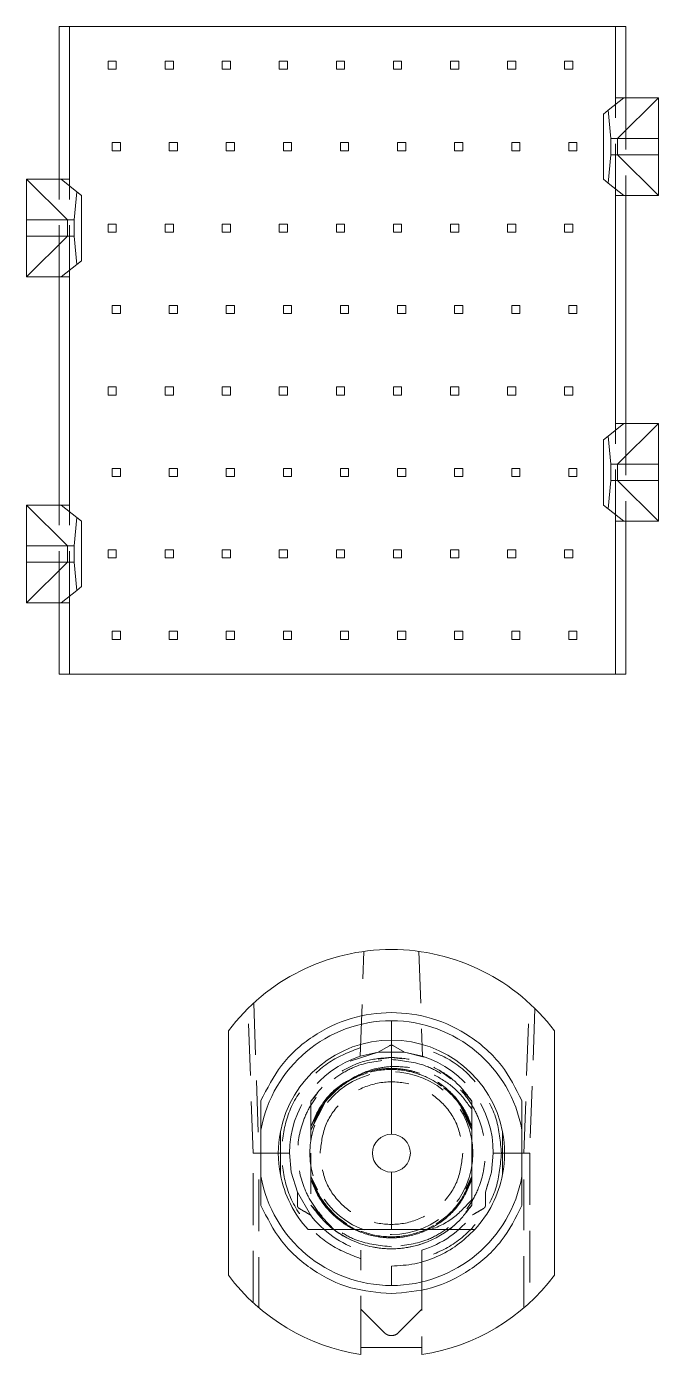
# Model space of a CAD drawing. Header units: millimetres. Extents: x 5 to 589, y 5 to 415.
# Drawn here: x 152.72 to 168.22, y 184.44 to 217.04 of the extents above; entities that cross this region are included whole.
import ezdxf

# ---------------------------------------------------------------- set-up
doc = ezdxf.new("R2010")
doc.units = ezdxf.units.MM
doc.linetypes.add('HIDDEN', pattern=[1.905, 1.27, -0.635])

msp = doc.modelspace()

# ---------------------------------------------------------------- linework, layer by layer
at = {"color": 7, "linetype": 'Continuous', "lineweight": 15}
for p, q in [((153.522, 217.044), (153.522, 213.294)), ((153.772, 217.044), (153.522, 217.044)), ((153.772, 217.044), (153.772, 213.294)), ((167.172, 217.044), (153.772, 217.044)), ((167.172, 215.294), (167.172, 217.044)), ((167.422, 217.044), (167.172, 217.044)), ((167.422, 217.044), (167.422, 215.294)), ((167.372, 215.294), (166.991, 214.989)), ((167.172, 215.294), (167.372, 215.294)), ((168.222, 215.294), (167.222, 214.294)), ((167.372, 215.294), (168.222, 215.294)), ((168.222, 215.294), (168.222, 214.294)), ((166.872, 214.894), (166.991, 214.989)), ((166.872, 213.294), (166.872, 214.894)), ((166.991, 214.989), (167.052, 214.294)), ((167.052, 214.294), (167.052, 213.894)), ((167.222, 214.294), (167.052, 214.294)), ((167.222, 213.894), (167.222, 214.294)), ((168.222, 214.294), (167.222, 214.294)), ((168.222, 214.294), (168.222, 213.894)), ((167.052, 213.894), (166.991, 213.199)), ((167.052, 213.894), (167.222, 213.894)), ((167.222, 213.894), (168.222, 212.894)), ((167.222, 213.894), (168.222, 213.894)), ((168.222, 213.894), (168.222, 212.894)), ((152.722, 213.294), (153.572, 213.294)), ((153.722, 212.294), (152.722, 213.294)), ((152.722, 212.294), (152.722, 213.294)), ((153.953, 212.989), (153.572, 213.294)), ((153.572, 213.294), (153.772, 213.294)), ((166.991, 213.199), (166.872, 213.294)), ((153.892, 212.294), (153.953, 212.989)), ((153.953, 212.989), (154.072, 212.894)), ((166.991, 213.199), (167.372, 212.894)), ((154.072, 212.894), (154.072, 211.294)), ((167.172, 207.294), (167.172, 212.894)), ((167.372, 212.894), (167.172, 212.894)), ((168.222, 212.894), (167.372, 212.894)), ((167.422, 212.894), (167.422, 207.294)), ((152.722, 211.894), (152.722, 212.294)), ((153.722, 212.294), (152.722, 212.294)), ((153.892, 212.294), (153.722, 212.294)), ((153.722, 212.294), (153.722, 211.894)), ((153.892, 211.894), (153.892, 212.294)), ((152.722, 210.894), (153.722, 211.894)), ((152.722, 211.894), (153.722, 211.894)), ((152.722, 210.894), (152.722, 211.894)), ((153.722, 211.894), (153.892, 211.894)), ((153.953, 211.199), (153.892, 211.894)), ((153.953, 211.199), (153.572, 210.894)), ((154.072, 211.294), (153.953, 211.199)), ((153.572, 210.894), (152.722, 210.894)), ((153.522, 205.294), (153.522, 210.894)), ((153.772, 210.894), (153.572, 210.894)), ((153.772, 210.894), (153.772, 205.294)), ((167.372, 207.294), (166.991, 206.989)), ((167.172, 207.294), (167.372, 207.294)), ((168.222, 207.294), (167.222, 206.294)), ((167.372, 207.294), (168.222, 207.294)), ((168.222, 207.294), (168.222, 206.294)), ((166.872, 206.894), (166.991, 206.989)), ((166.872, 205.294), (166.872, 206.894)), ((166.991, 206.989), (167.052, 206.294)), ((167.052, 206.294), (167.052, 205.894)), ((167.222, 206.294), (167.052, 206.294)), ((167.222, 205.894), (167.222, 206.294)), ((168.222, 206.294), (167.222, 206.294)), ((168.222, 206.294), (168.222, 205.894)), ((167.052, 205.894), (166.991, 205.199)), ((167.052, 205.894), (167.222, 205.894)), ((167.222, 205.894), (168.222, 205.894)), ((167.222, 205.894), (168.222, 204.894)), ((168.222, 205.894), (168.222, 204.894)), ((152.722, 205.294), (153.572, 205.294)), ((153.722, 204.294), (152.722, 205.294)), ((152.722, 204.294), (152.722, 205.294)), ((153.572, 205.294), (153.953, 204.989)), ((153.572, 205.294), (153.772, 205.294)), ((166.991, 205.199), (166.872, 205.294)), ((167.372, 204.894), (166.991, 205.199)), ((153.892, 204.294), (153.953, 204.989)), ((153.953, 204.989), (154.072, 204.894)), ((154.072, 204.894), (154.072, 203.294)), ((167.172, 201.144), (167.172, 204.894)), ((167.372, 204.894), (167.172, 204.894)), ((168.222, 204.894), (167.372, 204.894)), ((167.422, 204.894), (167.422, 201.144)), ((152.722, 203.894), (152.722, 204.294)), ((153.722, 204.294), (152.722, 204.294)), ((153.892, 204.294), (153.722, 204.294)), ((153.722, 204.294), (153.722, 203.894)), ((153.892, 203.894), (153.892, 204.294)), ((152.722, 202.894), (153.722, 203.894)), ((152.722, 203.894), (153.722, 203.894)), ((152.722, 202.894), (152.722, 203.894)), ((153.722, 203.894), (153.892, 203.894)), ((153.953, 203.199), (153.892, 203.894)), ((153.572, 202.894), (153.953, 203.199)), ((154.072, 203.294), (153.953, 203.199)), ((153.572, 202.894), (152.722, 202.894)), ((153.522, 201.144), (153.522, 202.894)), ((153.772, 202.894), (153.572, 202.894)), ((153.772, 202.894), (153.772, 201.144)), ((153.522, 201.144), (153.772, 201.144)), ((153.772, 201.144), (167.172, 201.144)), ((167.422, 201.144), (167.172, 201.144)), ((161.672, 192.154), (161.672, 192.629)), ((157.672, 192.379), (157.672, 186.379)), ((161.672, 192.154), (161.672, 189.844)), ((165.672, 186.379), (165.672, 192.379)), ((161.672, 188.914), (161.672, 187.504)), ((161.672, 186.129), (161.672, 186.604)), ((160.922, 184.604), (162.422, 184.604)), ((160.922, 184.435), (160.922, 184.604)), ((162.422, 184.435), (162.422, 184.604))]:
    msp.add_line(p, q, dxfattribs=at)
at = {"color": 7, "linetype": 'HIDDEN', "lineweight": 0}
for p, q in [((154.722, 216.194), (154.922, 216.194)), ((154.722, 216.194), (154.722, 215.994)), ((154.922, 216.194), (154.922, 215.994)), ((156.122, 216.194), (156.322, 216.194)), ((156.122, 216.194), (156.122, 215.994)), ((156.322, 216.194), (156.322, 215.994)), ((157.522, 216.194), (157.722, 216.194)), ((157.522, 216.194), (157.522, 215.994)), ((157.722, 216.194), (157.722, 215.994)), ((158.922, 216.194), (159.122, 216.194)), ((158.922, 216.194), (158.922, 215.994)), ((159.122, 216.194), (159.122, 215.994)), ((160.322, 216.194), (160.522, 216.194)), ((160.322, 216.194), (160.322, 215.994)), ((160.522, 216.194), (160.522, 215.994)), ((161.722, 216.194), (161.722, 215.994)), ((161.722, 216.194), (161.922, 216.194)), ((161.922, 216.194), (161.922, 215.994)), ((163.122, 216.194), (163.322, 216.194)), ((163.122, 216.194), (163.122, 215.994)), ((163.322, 216.194), (163.322, 215.994)), ((164.522, 216.194), (164.722, 216.194)), ((164.522, 216.194), (164.522, 215.994)), ((164.722, 216.194), (164.722, 215.994)), ((165.922, 216.194), (166.122, 216.194)), ((165.922, 216.194), (165.922, 215.994)), ((166.122, 216.194), (166.122, 215.994)), ((154.922, 215.994), (154.722, 215.994)), ((156.322, 215.994), (156.122, 215.994)), ((157.722, 215.994), (157.522, 215.994)), ((159.122, 215.994), (158.922, 215.994)), ((160.522, 215.994), (160.322, 215.994)), ((161.922, 215.994), (161.722, 215.994)), ((163.322, 215.994), (163.122, 215.994)), ((164.722, 215.994), (164.522, 215.994)), ((166.122, 215.994), (165.922, 215.994)), ((167.172, 212.894), (167.172, 215.294)), ((167.422, 215.294), (167.422, 212.894)), ((154.822, 214.194), (155.022, 214.194)), ((154.822, 213.994), (154.822, 214.194)), ((154.822, 213.994), (155.022, 213.994)), ((155.022, 214.194), (155.022, 213.994)), ((156.222, 213.994), (156.222, 214.194)), ((156.222, 214.194), (156.422, 214.194)), ((156.222, 213.994), (156.422, 213.994)), ((156.422, 214.194), (156.422, 213.994)), ((157.622, 213.994), (157.622, 214.194)), ((157.622, 214.194), (157.822, 214.194)), ((157.622, 213.994), (157.822, 213.994)), ((157.822, 214.194), (157.822, 213.994)), ((159.022, 213.994), (159.022, 214.194)), ((159.022, 214.194), (159.222, 214.194)), ((159.022, 213.994), (159.222, 213.994)), ((159.222, 214.194), (159.222, 213.994)), ((160.422, 213.994), (160.422, 214.194)), ((160.422, 214.194), (160.622, 214.194)), ((160.422, 213.994), (160.622, 213.994)), ((160.622, 214.194), (160.622, 213.994)), ((161.822, 213.994), (161.822, 214.194)), ((161.822, 214.194), (162.022, 214.194)), ((161.822, 213.994), (162.022, 213.994)), ((162.022, 214.194), (162.022, 213.994)), ((163.222, 213.994), (163.222, 214.194)), ((163.222, 214.194), (163.422, 214.194)), ((163.222, 213.994), (163.422, 213.994)), ((163.422, 214.194), (163.422, 213.994)), ((164.622, 213.994), (164.622, 214.194)), ((164.622, 214.194), (164.822, 214.194)), ((164.622, 213.994), (164.822, 213.994)), ((164.822, 214.194), (164.822, 213.994)), ((166.022, 213.994), (166.022, 214.194)), ((166.022, 214.194), (166.222, 214.194)), ((166.022, 213.994), (166.222, 213.994)), ((166.222, 214.194), (166.222, 213.994)), ((153.522, 210.894), (153.522, 213.294)), ((153.772, 210.894), (153.772, 213.294)), ((154.722, 212.194), (154.922, 212.194)), ((154.722, 212.194), (154.722, 211.994)), ((154.922, 211.994), (154.722, 211.994)), ((154.922, 212.194), (154.922, 211.994)), ((156.122, 212.194), (156.322, 212.194)), ((156.122, 212.194), (156.122, 211.994)), ((156.322, 211.994), (156.122, 211.994)), ((156.322, 212.194), (156.322, 211.994)), ((157.522, 212.194), (157.522, 211.994)), ((157.522, 212.194), (157.722, 212.194)), ((157.722, 211.994), (157.522, 211.994)), ((157.722, 212.194), (157.722, 211.994)), ((158.922, 212.194), (158.922, 211.994)), ((158.922, 212.194), (159.122, 212.194)), ((159.122, 211.994), (158.922, 211.994)), ((159.122, 212.194), (159.122, 211.994)), ((160.322, 212.194), (160.522, 212.194)), ((160.322, 212.194), (160.322, 211.994)), ((160.522, 211.994), (160.322, 211.994)), ((160.522, 212.194), (160.522, 211.994)), ((161.722, 212.194), (161.922, 212.194)), ((161.722, 212.194), (161.722, 211.994)), ((161.922, 211.994), (161.722, 211.994)), ((161.922, 212.194), (161.922, 211.994)), ((163.122, 212.194), (163.322, 212.194)), ((163.122, 212.194), (163.122, 211.994)), ((163.322, 211.994), (163.122, 211.994)), ((163.322, 212.194), (163.322, 211.994)), ((164.522, 212.194), (164.722, 212.194)), ((164.522, 212.194), (164.522, 211.994)), ((164.722, 211.994), (164.522, 211.994)), ((164.722, 212.194), (164.722, 211.994)), ((165.922, 212.194), (165.922, 211.994)), ((165.922, 212.194), (166.122, 212.194)), ((166.122, 211.994), (165.922, 211.994)), ((166.122, 212.194), (166.122, 211.994)), ((154.822, 209.994), (154.822, 210.194)), ((154.822, 210.194), (155.022, 210.194)), ((155.022, 210.194), (155.022, 209.994)), ((156.222, 209.994), (156.222, 210.194)), ((156.222, 210.194), (156.422, 210.194)), ((156.422, 210.194), (156.422, 209.994)), ((157.622, 209.994), (157.622, 210.194)), ((157.622, 210.194), (157.822, 210.194)), ((157.822, 210.194), (157.822, 209.994)), ((159.022, 210.194), (159.222, 210.194)), ((159.022, 209.994), (159.022, 210.194)), ((159.222, 210.194), (159.222, 209.994)), ((160.422, 210.194), (160.622, 210.194)), ((160.422, 209.994), (160.422, 210.194)), ((160.622, 210.194), (160.622, 209.994)), ((161.822, 209.994), (161.822, 210.194)), ((161.822, 210.194), (162.022, 210.194)), ((162.022, 210.194), (162.022, 209.994)), ((163.222, 209.994), (163.222, 210.194)), ((163.222, 210.194), (163.422, 210.194)), ((163.422, 210.194), (163.422, 209.994)), ((164.622, 209.994), (164.622, 210.194)), ((164.622, 210.194), (164.822, 210.194)), ((164.822, 210.194), (164.822, 209.994)), ((166.022, 209.994), (166.022, 210.194)), ((166.022, 210.194), (166.222, 210.194)), ((166.222, 210.194), (166.222, 209.994)), ((154.822, 209.994), (155.022, 209.994)), ((156.222, 209.994), (156.422, 209.994)), ((157.622, 209.994), (157.822, 209.994)), ((159.022, 209.994), (159.222, 209.994)), ((160.422, 209.994), (160.622, 209.994)), ((161.822, 209.994), (162.022, 209.994)), ((163.222, 209.994), (163.422, 209.994)), ((164.622, 209.994), (164.822, 209.994)), ((166.022, 209.994), (166.222, 209.994)), ((154.722, 208.194), (154.922, 208.194)), ((154.722, 208.194), (154.722, 207.994)), ((154.922, 208.194), (154.922, 207.994)), ((156.122, 208.194), (156.322, 208.194)), ((156.122, 208.194), (156.122, 207.994)), ((156.322, 208.194), (156.322, 207.994)), ((157.522, 208.194), (157.722, 208.194)), ((157.522, 208.194), (157.522, 207.994)), ((157.722, 208.194), (157.722, 207.994)), ((158.922, 208.194), (158.922, 207.994)), ((158.922, 208.194), (159.122, 208.194)), ((159.122, 208.194), (159.122, 207.994)), ((160.322, 208.194), (160.322, 207.994)), ((160.322, 208.194), (160.522, 208.194)), ((160.522, 208.194), (160.522, 207.994)), ((161.722, 208.194), (161.722, 207.994)), ((161.722, 208.194), (161.922, 208.194)), ((161.922, 208.194), (161.922, 207.994)), ((163.122, 208.194), (163.322, 208.194)), ((163.122, 208.194), (163.122, 207.994)), ((163.322, 208.194), (163.322, 207.994)), ((164.522, 208.194), (164.722, 208.194)), ((164.522, 208.194), (164.522, 207.994)), ((164.722, 208.194), (164.722, 207.994)), ((165.922, 208.194), (165.922, 207.994)), ((165.922, 208.194), (166.122, 208.194)), ((166.122, 208.194), (166.122, 207.994)), ((154.922, 207.994), (154.722, 207.994)), ((156.322, 207.994), (156.122, 207.994)), ((157.722, 207.994), (157.522, 207.994)), ((159.122, 207.994), (158.922, 207.994)), ((160.522, 207.994), (160.322, 207.994)), ((161.922, 207.994), (161.722, 207.994)), ((163.322, 207.994), (163.122, 207.994)), ((164.722, 207.994), (164.522, 207.994)), ((166.122, 207.994), (165.922, 207.994)), ((167.172, 204.894), (167.172, 207.294)), ((167.422, 207.294), (167.422, 204.894)), ((154.822, 205.994), (154.822, 206.194)), ((154.822, 206.194), (155.022, 206.194)), ((155.022, 206.194), (155.022, 205.994)), ((156.222, 205.994), (156.222, 206.194)), ((156.222, 206.194), (156.422, 206.194)), ((156.422, 206.194), (156.422, 205.994)), ((157.622, 205.994), (157.622, 206.194)), ((157.622, 206.194), (157.822, 206.194)), ((157.822, 206.194), (157.822, 205.994)), ((159.022, 205.994), (159.022, 206.194)), ((159.022, 206.194), (159.222, 206.194)), ((159.222, 206.194), (159.222, 205.994)), ((160.422, 205.994), (160.422, 206.194)), ((160.422, 206.194), (160.622, 206.194)), ((160.622, 206.194), (160.622, 205.994)), ((161.822, 205.994), (161.822, 206.194)), ((161.822, 206.194), (162.022, 206.194)), ((162.022, 206.194), (162.022, 205.994)), ((163.222, 205.994), (163.222, 206.194)), ((163.222, 206.194), (163.422, 206.194)), ((163.422, 206.194), (163.422, 205.994)), ((164.622, 206.194), (164.822, 206.194)), ((164.622, 205.994), (164.622, 206.194)), ((164.822, 206.194), (164.822, 205.994)), ((166.022, 205.994), (166.022, 206.194)), ((166.022, 206.194), (166.222, 206.194)), ((166.222, 206.194), (166.222, 205.994)), ((154.822, 205.994), (155.022, 205.994)), ((156.222, 205.994), (156.422, 205.994)), ((157.622, 205.994), (157.822, 205.994)), ((159.022, 205.994), (159.222, 205.994)), ((160.422, 205.994), (160.622, 205.994)), ((161.822, 205.994), (162.022, 205.994)), ((163.222, 205.994), (163.422, 205.994)), ((164.622, 205.994), (164.822, 205.994)), ((166.022, 205.994), (166.222, 205.994)), ((153.522, 202.894), (153.522, 205.294)), ((153.772, 202.894), (153.772, 205.294)), ((154.722, 204.194), (154.722, 203.994)), ((154.722, 204.194), (154.922, 204.194)), ((154.922, 204.194), (154.922, 203.994)), ((156.122, 204.194), (156.122, 203.994)), ((156.122, 204.194), (156.322, 204.194)), ((156.322, 204.194), (156.322, 203.994)), ((157.522, 204.194), (157.522, 203.994)), ((157.522, 204.194), (157.722, 204.194)), ((157.722, 204.194), (157.722, 203.994)), ((158.922, 204.194), (159.122, 204.194)), ((158.922, 204.194), (158.922, 203.994)), ((159.122, 204.194), (159.122, 203.994)), ((160.322, 204.194), (160.522, 204.194)), ((160.322, 204.194), (160.322, 203.994)), ((160.522, 204.194), (160.522, 203.994)), ((161.722, 204.194), (161.722, 203.994)), ((161.722, 204.194), (161.922, 204.194)), ((161.922, 204.194), (161.922, 203.994)), ((163.122, 204.194), (163.322, 204.194)), ((163.122, 204.194), (163.122, 203.994)), ((163.322, 204.194), (163.322, 203.994)), ((164.522, 204.194), (164.722, 204.194)), ((164.522, 204.194), (164.522, 203.994)), ((164.722, 204.194), (164.722, 203.994)), ((165.922, 204.194), (165.922, 203.994)), ((165.922, 204.194), (166.122, 204.194)), ((166.122, 204.194), (166.122, 203.994)), ((154.922, 203.994), (154.722, 203.994)), ((156.322, 203.994), (156.122, 203.994)), ((157.722, 203.994), (157.522, 203.994)), ((159.122, 203.994), (158.922, 203.994)), ((160.522, 203.994), (160.322, 203.994)), ((161.922, 203.994), (161.722, 203.994)), ((163.322, 203.994), (163.122, 203.994)), ((164.722, 203.994), (164.522, 203.994)), ((166.122, 203.994), (165.922, 203.994)), ((154.822, 201.994), (154.822, 202.194)), ((154.822, 202.194), (155.022, 202.194)), ((155.022, 202.194), (155.022, 201.994)), ((156.222, 201.994), (156.222, 202.194)), ((156.222, 202.194), (156.422, 202.194)), ((156.422, 202.194), (156.422, 201.994)), ((157.622, 201.994), (157.622, 202.194)), ((157.622, 202.194), (157.822, 202.194)), ((157.822, 202.194), (157.822, 201.994)), ((159.022, 201.994), (159.022, 202.194)), ((159.022, 202.194), (159.222, 202.194)), ((159.222, 202.194), (159.222, 201.994)), ((160.422, 201.994), (160.422, 202.194)), ((160.422, 202.194), (160.622, 202.194)), ((160.622, 202.194), (160.622, 201.994)), ((161.822, 201.994), (161.822, 202.194)), ((161.822, 202.194), (162.022, 202.194)), ((162.022, 202.194), (162.022, 201.994)), ((163.222, 201.994), (163.222, 202.194)), ((163.222, 202.194), (163.422, 202.194)), ((163.422, 202.194), (163.422, 201.994)), ((164.622, 202.194), (164.822, 202.194)), ((164.622, 201.994), (164.622, 202.194)), ((164.822, 202.194), (164.822, 201.994)), ((166.022, 201.994), (166.022, 202.194)), ((166.022, 202.194), (166.222, 202.194)), ((166.222, 202.194), (166.222, 201.994)), ((154.822, 201.994), (155.022, 201.994)), ((156.222, 201.994), (156.422, 201.994)), ((157.622, 201.994), (157.822, 201.994)), ((159.022, 201.994), (159.222, 201.994)), ((160.422, 201.994), (160.622, 201.994)), ((161.822, 201.994), (162.022, 201.994)), ((163.222, 201.994), (163.422, 201.994)), ((164.622, 201.994), (164.822, 201.994)), ((166.022, 201.994), (166.222, 201.994)), ((160.907, 191.759), (160.997, 194.333)), ((162.347, 194.333), (162.437, 191.759)), ((158.293, 193.065), (158.422, 189.379)), ((164.922, 189.379), (165.051, 193.065)), ((158.278, 189.379), (158.153, 192.931)), ((165.19, 192.931), (165.066, 189.379)), ((161.349, 191.858), (160.661, 191.638)), ((160.907, 191.759), (161.349, 191.858)), ((161.349, 191.858), (161.622, 192.016)), ((161.995, 191.858), (161.349, 191.858)), ((161.722, 192.016), (161.995, 191.858)), ((161.995, 191.858), (162.437, 191.759)), ((162.473, 191.739), (161.995, 191.858)), ((161.672, 191.729), (161.348, 191.688)), ((161.672, 191.729), (161.362, 191.69)), ((161.937, 191.696), (161.672, 191.729)), ((163.129, 191.203), (162.847, 191.414)), ((159.862, 190.85), (159.697, 190.652)), ((159.814, 190.792), (159.697, 190.652)), ((163.647, 190.652), (163.418, 190.926)), ((159.697, 190.38), (159.697, 190.652)), ((159.697, 190.652), (159.697, 190.03)), ((159.697, 189.945), (160.058, 190.65)), ((159.697, 190.03), (159.961, 190.544)), ((159.961, 190.544), (159.697, 190.03)), ((159.697, 190.03), (159.961, 190.544)), ((159.927, 190.477), (159.697, 190.03)), ((159.697, 189.945), (159.948, 190.477)), ((159.948, 190.477), (159.697, 189.945)), ((159.697, 189.945), (159.948, 190.477)), ((159.948, 190.477), (159.697, 189.945)), ((163.647, 190.03), (163.384, 190.542)), ((163.384, 190.501), (163.647, 189.945)), ((163.647, 189.945), (163.384, 190.501)), ((163.384, 190.501), (163.647, 189.945)), ((163.647, 189.945), (163.384, 190.501)), ((163.647, 190.03), (163.647, 190.652)), ((163.647, 189.694), (163.647, 190.452)), ((163.647, 190.452), (163.647, 190.03)), ((159.697, 189.945), (159.918, 190.415)), ((159.918, 190.415), (159.697, 189.945)), ((158.947, 189.903), (158.947, 189.903)), ((159.697, 189.945), (159.697, 189.694)), ((163.647, 189.064), (163.647, 189.694)), ((158.422, 189.379), (158.278, 189.379)), ((158.278, 185.708), (158.278, 189.379)), ((158.972, 189.379), (158.422, 189.379)), ((158.972, 189.379), (159.172, 189.379)), ((159.697, 189.379), (159.697, 189.111)), ((159.697, 189.297), (159.697, 189.064)), ((164.172, 189.379), (164.372, 189.379)), ((164.922, 189.379), (164.372, 189.379)), ((164.922, 189.379), (165.066, 189.379)), ((165.066, 189.379), (165.066, 185.708)), ((159.697, 189.064), (159.697, 188.813)), ((159.857, 188.474), (159.697, 188.813)), ((159.697, 188.813), (159.857, 188.474)), ((163.647, 188.813), (163.497, 188.496)), ((163.499, 188.5), (163.647, 188.813)), ((163.647, 188.105), (163.647, 189.064)), ((158.422, 188.729), (158.422, 185.579)), ((159.697, 188.378), (159.697, 188.728)), ((159.991, 188.156), (159.697, 188.728)), ((159.991, 188.156), (159.697, 188.728)), ((159.697, 188.728), (159.821, 188.487)), ((163.485, 188.413), (163.647, 188.728)), ((163.647, 188.526), (163.647, 188.728)), ((163.647, 188.728), (163.647, 188.378)), ((163.98, 188.419), (164.038, 188.621)), ((164.922, 185.579), (164.922, 188.729)), ((159.364, 188.419), (159.686, 187.86)), ((163.98, 188.419), (163.98, 188.104)), ((159.686, 187.86), (159.414, 188.017)), ((160.274, 187.49), (159.697, 188.105)), ((159.697, 188.105), (159.895, 187.869)), ((163.498, 187.927), (163.647, 188.105)), ((160.922, 184.604), (160.922, 186.785)), ((162.422, 186.785), (162.422, 184.604)), ((161.495, 184.971), (160.922, 185.544)), ((162.422, 185.544), (161.849, 184.971))]:
    msp.add_line(p, q, dxfattribs=at)
at = {"color": 7, "linetype": 'HIDDEN', "lineweight": 0, "flags": 128}
for points in [[(162.699, 191.158), (162.699, 191.158)], [(159.697, 190.652), (159.697, 190.652)], [(163.647, 190.652), (163.647, 190.652)], [(163.647, 190.652), (163.647, 190.652)], [(163.647, 190.652), (163.647, 190.652)], [(163.647, 190.652), (163.647, 190.652)], [(163.647, 190.652), (163.647, 190.652)], [(163.647, 190.652), (163.647, 190.652)], [(163.647, 190.652), (163.647, 190.652)], [(163.451, 190.406), (163.451, 190.406)], [(159.697, 189.945), (159.697, 189.945)], [(159.697, 189.945), (159.697, 189.945)], [(159.697, 189.945), (159.697, 189.945)], [(159.697, 189.945), (159.697, 189.945)], [(159.697, 189.945), (159.697, 189.945)], [(159.697, 189.945), (159.697, 189.945)], [(159.697, 189.945), (159.697, 189.945)], [(159.697, 189.945), (159.697, 189.945)], [(163.647, 189.694), (163.647, 189.694)], [(159.364, 188.419), (159.216, 188.913), (159.172, 189.387)], [(164.172, 189.379), (164.128, 188.913), (163.98, 188.419)], [(159.697, 188.813), (159.697, 188.813)], [(159.697, 188.813), (159.697, 188.813)], [(159.697, 188.813), (159.697, 188.813)], [(159.697, 188.813), (159.697, 188.813)], [(159.697, 188.813), (159.697, 188.813)], [(163.647, 189.064), (163.647, 189.064)], [(159.697, 188.105), (159.697, 188.105)], [(163.647, 188.105), (163.647, 188.105)], [(163.647, 188.105), (163.647, 188.105)], [(163.647, 188.105), (163.647, 188.105)], [(163.647, 188.105), (163.647, 188.105)], [(163.647, 188.105), (163.647, 188.105)], [(163.647, 188.105), (163.647, 188.105)], [(163.647, 188.105), (163.647, 188.105)], [(163.647, 188.105), (163.647, 188.105)], [(162.448, 187.45), (162.419, 187.446), (162.41, 187.446), (162.409, 187.446), (162.408, 187.446), (162.408, 187.447), (162.408, 187.447), (162.408, 187.447), (162.408, 187.447), (162.408, 187.447), (162.408, 187.447), (162.408, 187.447), (162.408, 187.447), (162.408, 187.446), (162.408, 187.446), (162.408, 187.446), (162.408, 187.446), (162.408, 187.446), (162.408, 187.446), (162.408, 187.446), (162.408, 187.447), (162.408, 187.447), (162.408, 187.447), (162.408, 187.447), (162.408, 187.447), (162.408, 187.447), (162.408, 187.447), (162.408, 187.447), (162.408, 187.447), (162.408, 187.448), (162.408, 187.448), (162.411, 187.451), (162.541, 187.515), (162.704, 187.602)]]:
    msp.add_lwpolyline(points, dxfattribs=at)
at = {"color": 7, "linetype": 'HIDDEN', "lineweight": 0}
msp.add_circle((161.672, 189.379), 2, dxfattribs=at)
at = {"color": 7, "linetype": 'Continuous', "lineweight": 15}
for radius, start, end in [(5, 36.8699, 143.1301), (3.25, 90, 169.9367), (3.25, 10.0633, 90), (2.775, 90, 169.1071), (2.775, 10.8929, 90), (2.775, 169.1068, 190.8929), (0.465, 90, 270), (0.465, 270, 90), (2.775, 349.1067, 10.8938), (3.25, 190.0633, 270), (2.775, 190.8932, 222.5066), (3.25, 270, 349.9367), (2.775, 317.4934, 349.1071), (5, 216.8699, 261.3731), (5, 278.6269, 323.1301)]:
    msp.add_arc((161.672, 189.379), radius, start, end, dxfattribs=at)
at = {"color": 7, "linetype": 'HIDDEN', "lineweight": 0}
for radius, start, end in [(2.5, 107.8157, 180), (2.5, 0, 72.1843), (2.5, 217.4202, 252.5424), (2.35, 233.5058, 327.1851), (2.5, 287.4576, 322.5798)]:
    msp.add_arc((161.672, 189.379), radius, start, end, dxfattribs=at)
at = {"color": 7, "linetype": 'Continuous', "lineweight": 15}
for points, knots in [([(158.472, 190.668), (158.623, 190.967), (158.932, 191.579), (159.715, 192.281), (160.655, 192.73), (161.672, 192.877), (162.689, 192.73), (163.629, 192.281), (164.412, 191.579), (164.721, 190.967), (164.872, 190.668)], [0, 0, 0, 0, 0.122204, 0.25, 0.377796, 0.5, 0.622204, 0.75, 0.877796, 1, 1, 1, 1]), ([(158.472, 189.947), (158.472, 189.947), (158.472, 189.948), (158.472, 189.96), (158.472, 190.004), (158.472, 190.2), (158.472, 190.434), (158.472, 190.63), (158.472, 190.668)], [0, 0, 0, 0, 0.0169294, 0.0393005, 0.081695, 0.2361978, 0.8521567, 1, 1, 1, 1]), ([(164.872, 189.947), (164.872, 189.947), (164.872, 189.948), (164.872, 189.96), (164.872, 190.004), (164.872, 190.2), (164.872, 190.434), (164.872, 190.63), (164.872, 190.668)], [0, 0, 0, 0, 0.016929, 0.039301, 0.081695, 0.236198, 0.852157, 1, 1, 1, 1]), ([(158.472, 188.811), (158.472, 188.987), (158.472, 189.339), (158.472, 189.733), (158.472, 189.925), (158.472, 189.947)], [0, 0, 0, 0, 0.4691, 0.939613, 1, 1, 1, 1]), ([(158.947, 189.903), (158.947, 189.613), (158.947, 189.26), (158.947, 188.916), (158.947, 188.854)], [0, 0, 0, 0, 0.8214863, 1, 1, 1, 1]), ([(164.397, 188.854), (164.397, 189.145), (164.397, 189.498), (164.397, 189.842), (164.397, 189.903)], [0, 0, 0, 0, 0.821497, 1, 1, 1, 1]), ([(164.872, 188.811), (164.872, 188.987), (164.872, 189.339), (164.872, 189.733), (164.872, 189.925), (164.872, 189.947)], [0, 0, 0, 0, 0.4691, 0.939613, 1, 1, 1, 1]), ([(158.472, 188.09), (158.472, 188.224), (158.472, 188.398), (158.472, 188.592), (158.472, 188.673), (158.472, 188.727), (158.472, 188.766), (158.472, 188.792), (158.472, 188.807), (158.472, 188.811), (158.472, 188.811), (158.472, 188.811)], [0, 0, 0, 0, 0.52193, 0.674707, 0.779637, 0.851731, 0.901665, 0.954566, 0.975881, 0.993094, 1, 1, 1, 1]), ([(164.872, 188.09), (164.872, 188.224), (164.872, 188.398), (164.872, 188.592), (164.872, 188.673), (164.872, 188.727), (164.872, 188.766), (164.872, 188.792), (164.872, 188.807), (164.872, 188.811), (164.872, 188.811), (164.872, 188.811)], [0, 0, 0, 0, 0.52193, 0.674707, 0.779637, 0.851731, 0.901665, 0.954566, 0.975881, 0.993094, 1, 1, 1, 1]), ([(161.666, 185.929), (161.332, 185.958), (160.65, 186.016), (159.712, 186.482), (158.931, 187.179), (158.623, 187.791), (158.472, 188.09)], [0, 0, 0, 0, 0.244424, 0.5, 0.755576, 1, 1, 1, 1]), ([(164.872, 188.09), (164.721, 187.79), (164.411, 187.177), (163.626, 186.479), (162.685, 186.013), (162, 185.957), (161.666, 185.929)], [0, 0, 0, 0, 0.24439, 0.5, 0.75561, 1, 1, 1, 1]), ([(159.626, 187.504), (160.064, 187.504), (160.667, 187.504), (161.456, 187.504), (161.672, 187.504)], [0, 0, 0, 0, 0.725757, 1, 1, 1, 1]), ([(161.672, 187.504), (161.867, 187.504), (162.371, 187.504), (163.053, 187.504), (163.502, 187.504), (163.718, 187.504)], [0, 0, 0, 0, 0.246526, 0.63814, 1, 1, 1, 1]), ([(161.672, 186.604), (161.864, 186.615), (162.247, 186.638), (162.796, 186.823), (163.304, 187.103), (163.58, 187.37), (163.718, 187.504)], [0, 0, 0, 0, 0.25, 0.5, 0.75, 1, 1, 1, 1])]:
    msp.add_open_spline(points, degree=3, knots=knots, dxfattribs=at)
at = {"color": 7, "linetype": 'HIDDEN', "lineweight": 0}
for points, knots in [([(160.914, 191.97), (160.651, 191.867), (160.11, 191.654), (159.476, 191.025), (159.05, 190.24), (158.998, 189.661), (158.972, 189.379)], [0, 0, 0, 0, 0.243423, 0.5, 0.756577, 1, 1, 1, 1]), ([(164.372, 189.379), (164.346, 189.661), (164.294, 190.24), (163.868, 191.025), (163.234, 191.654), (162.693, 191.867), (162.429, 191.97)], [0, 0, 0, 0, 0.243423, 0.5, 0.756577, 1, 1, 1, 1]), ([(161.672, 187.079), (161.383, 187.11), (160.936, 187.157), (160.4, 187.444), (160.035, 187.741), (159.735, 188.107), (159.458, 188.643), (159.316, 189.379), (159.458, 190.115), (159.735, 190.651), (160.034, 191.017), (160.4, 191.314), (160.936, 191.6), (161.383, 191.648), (161.672, 191.679)], [0, 0, 0, 0, 0.119721, 0.184824, 0.25, 0.315102, 0.380279, 0.5, 0.619721, 0.684824, 0.75, 0.815102, 0.880279, 1, 1, 1, 1]), ([(159.697, 190.03), (159.784, 190.23), (159.957, 190.63), (160.435, 191.091), (161.02, 191.39), (161.672, 191.493), (162.324, 191.39), (162.908, 191.091), (163.387, 190.63), (163.56, 190.23), (163.647, 190.03)], [0, 0, 0, 0, 0.125, 0.25, 0.375, 0.5, 0.625, 0.75, 0.875, 1, 1, 1, 1]), ([(163.647, 189.945), (163.566, 190.152), (163.404, 190.565), (162.928, 191.048), (162.336, 191.362), (161.672, 191.469), (161.008, 191.362), (160.416, 191.048), (159.94, 190.565), (159.778, 190.152), (159.697, 189.945)], [0, 0, 0, 0, 0.125, 0.25, 0.375, 0.5, 0.625, 0.75, 0.875, 1, 1, 1, 1]), ([(160.058, 190.65), (160.186, 190.789), (160.442, 191.065), (160.951, 191.329), (161.505, 191.453), (162.073, 191.42), (162.612, 191.235), (163.077, 190.911), (163.448, 190.474), (163.581, 190.121), (163.647, 189.945)], [0, 0, 0, 0, 0.125, 0.25, 0.375001, 0.500001, 0.625001, 0.750001, 0.875, 1, 1, 1, 1]), ([(160.767, 191.251), (160.91, 191.319), (161.197, 191.456), (161.513, 191.491), (161.672, 191.508)], [0, 0, 0, 0, 0.4970634, 1, 1, 1, 1]), ([(163.647, 190.03), (163.592, 190.167), (163.482, 190.442), (163.212, 190.797), (162.879, 191.092), (162.49, 191.308), (162.064, 191.437), (161.621, 191.473), (161.178, 191.419), (160.904, 191.307), (160.767, 191.251)], [0, 0, 0, 0, 0.125, 0.25, 0.375, 0.5, 0.625, 0.75, 0.875, 1, 1, 1, 1]), ([(161.672, 191.679), (161.961, 191.648), (162.408, 191.6), (162.944, 191.314), (163.309, 191.017), (163.608, 190.651), (163.886, 190.115), (164.028, 189.379), (163.886, 188.643), (163.609, 188.107), (163.309, 187.741), (162.944, 187.444), (162.408, 187.158), (161.961, 187.11), (161.672, 187.079)], [0, 0, 0, 0, 0.119721, 0.184824, 0.25, 0.315102, 0.380279, 0.5, 0.619721, 0.684824, 0.75, 0.815102, 0.880279, 1, 1, 1, 1]), ([(163.647, 190.452), (163.53, 190.614), (163.297, 190.938), (162.804, 191.279), (162.252, 191.493), (161.865, 191.503), (161.672, 191.508)], [0, 0, 0, 0, 0.255054, 0.506739, 0.755054, 1, 1, 1, 1]), ([(160.955, 191.318), (160.782, 191.243), (160.41, 191.081), (159.958, 190.627), (159.784, 190.229), (159.697, 190.03)], [0, 0, 0, 0, 0.3025439, 0.6512717, 1, 1, 1, 1]), ([(160.767, 191.251), (160.633, 191.169), (160.366, 191.005), (160.161, 190.768), (160.058, 190.65)], [0, 0, 0, 0, 0.502467, 1, 1, 1, 1]), ([(159.697, 190.03), (159.78, 190.234), (159.919, 190.578), (160.197, 190.822), (160.31, 190.922)], [0, 0, 0, 0, 0.59211, 1, 1, 1, 1]), ([(159.697, 189.945), (159.697, 189.945), (159.697, 189.946), (159.697, 189.953), (159.697, 189.979), (159.697, 190.008), (159.697, 190.03)], [0, 0, 0, 0, 0.068868, 0.145416, 0.344909, 1, 1, 1, 1]), ([(159.697, 190.03), (159.697, 190.008), (159.697, 189.98), (159.697, 189.953), (159.697, 189.946), (159.697, 189.945), (159.697, 189.945)], [0, 0, 0, 0, 0.659358, 0.855274, 0.930498, 1, 1, 1, 1]), ([(159.697, 189.945), (159.697, 189.945), (159.697, 189.946), (159.697, 189.953), (159.697, 189.979), (159.697, 190.008), (159.697, 190.03)], [0, 0, 0, 0, 0.068948, 0.145582, 0.345171, 1, 1, 1, 1]), ([(163.647, 189.945), (163.647, 189.945), (163.647, 189.946), (163.647, 189.953), (163.647, 189.979), (163.647, 190.008), (163.647, 190.03)], [0, 0, 0, 0, 0.068863, 0.145381, 0.344814, 1, 1, 1, 1]), ([(163.647, 189.945), (163.647, 189.945), (163.647, 189.946), (163.647, 189.953), (163.647, 189.979), (163.647, 190.008), (163.647, 190.03)], [0, 0, 0, 0, 0.068947, 0.145569, 0.345136, 1, 1, 1, 1]), ([(163.647, 190.03), (163.647, 190.008), (163.647, 189.98), (163.647, 189.953), (163.647, 189.946), (163.647, 189.945), (163.647, 189.945)], [0, 0, 0, 0, 0.6595874, 0.8554208, 0.9305688, 1, 1, 1, 1]), ([(160.922, 186.785), (160.658, 186.888), (160.115, 187.101), (159.478, 187.73), (159.051, 188.516), (158.998, 189.096), (158.972, 189.379)], [0, 0, 0, 0, 0.243392, 0.5, 0.756608, 1, 1, 1, 1]), ([(164.372, 189.379), (164.346, 189.096), (164.293, 188.516), (163.865, 187.73), (163.229, 187.101), (162.686, 186.888), (162.422, 186.785)], [0, 0, 0, 0, 0.243392, 0.5, 0.756608, 1, 1, 1, 1]), ([(159.697, 188.813), (159.697, 188.813), (159.697, 188.812), (159.697, 188.805), (159.697, 188.778), (159.697, 188.75), (159.697, 188.728)], [0, 0, 0, 0, 0.068898, 0.145453, 0.344929, 1, 1, 1, 1]), ([(159.697, 188.728), (159.697, 188.75), (159.697, 188.778), (159.697, 188.805), (159.697, 188.812), (159.697, 188.813), (159.697, 188.813)], [0, 0, 0, 0, 0.659471, 0.855328, 0.930516, 1, 1, 1, 1]), ([(159.697, 188.813), (159.745, 188.674), (159.842, 188.395), (160.021, 188.161), (160.11, 188.044)], [0, 0, 0, 0, 0.500001, 1, 1, 1, 1]), ([(163.647, 188.813), (163.566, 188.606), (163.404, 188.192), (162.928, 187.71), (162.336, 187.396), (161.672, 187.288), (161.008, 187.396), (160.416, 187.71), (159.94, 188.192), (159.778, 188.606), (159.697, 188.813)], [0, 0, 0, 0, 0.125, 0.25, 0.375, 0.5, 0.625, 0.75, 0.875, 1, 1, 1, 1]), ([(159.697, 188.813), (159.778, 188.606), (159.94, 188.192), (160.416, 187.71), (161.008, 187.396), (161.672, 187.288), (162.336, 187.396), (162.928, 187.71), (163.404, 188.192), (163.566, 188.606), (163.647, 188.813)], [0, 0, 0, 0, 0.125, 0.25, 0.375, 0.5, 0.625, 0.75, 0.875, 1, 1, 1, 1]), ([(163.647, 188.813), (163.566, 188.606), (163.404, 188.192), (162.928, 187.71), (162.336, 187.396), (161.672, 187.289), (161.008, 187.396), (160.416, 187.71), (159.94, 188.192), (159.778, 188.606), (159.697, 188.813)], [0, 0, 0, 0, 0.125, 0.25, 0.375, 0.5, 0.625, 0.75, 0.875, 1, 1, 1, 1]), ([(159.697, 188.813), (159.778, 188.606), (159.94, 188.192), (160.416, 187.71), (161.008, 187.396), (161.672, 187.289), (162.336, 187.396), (162.928, 187.71), (163.404, 188.192), (163.566, 188.606), (163.647, 188.813)], [0, 0, 0, 0, 0.125, 0.25, 0.375, 0.5, 0.625, 0.75, 0.875, 1, 1, 1, 1]), ([(163.647, 188.813), (163.566, 188.606), (163.404, 188.192), (162.928, 187.71), (162.336, 187.396), (161.672, 187.289), (161.008, 187.396), (160.416, 187.71), (159.94, 188.192), (159.778, 188.606), (159.697, 188.813)], [0, 0, 0, 0, 0.125, 0.25, 0.375, 0.5, 0.625, 0.75, 0.875, 1, 1, 1, 1]), ([(159.697, 188.813), (159.778, 188.606), (159.94, 188.192), (160.416, 187.71), (161.008, 187.396), (161.672, 187.289), (162.336, 187.396), (162.928, 187.71), (163.404, 188.192), (163.566, 188.606), (163.647, 188.813)], [0, 0, 0, 0, 0.125, 0.25, 0.375, 0.5, 0.625, 0.75, 0.875, 1, 1, 1, 1]), ([(163.647, 188.728), (163.647, 188.75), (163.647, 188.778), (163.647, 188.805), (163.647, 188.812), (163.647, 188.813), (163.647, 188.813)], [0, 0, 0, 0, 0.6593264, 0.8552765, 0.9305099, 1, 1, 1, 1]), ([(163.647, 188.813), (163.647, 188.813), (163.647, 188.812), (163.647, 188.805), (163.647, 188.778), (163.647, 188.75), (163.647, 188.728)], [0, 0, 0, 0, 0.0688397, 0.1453138, 0.3446789, 1, 1, 1, 1]), ([(163.647, 188.728), (163.647, 188.75), (163.647, 188.778), (163.647, 188.805), (163.647, 188.812), (163.647, 188.813), (163.647, 188.813)], [0, 0, 0, 0, 0.659561, 0.855379, 0.930537, 1, 1, 1, 1]), ([(160.435, 187.707), (160.273, 187.849), (159.947, 188.132), (159.78, 188.529), (159.697, 188.728)], [0, 0, 0, 0, 0.5, 1, 1, 1, 1]), ([(160.211, 187.935), (160.134, 188.004), (159.896, 188.219), (159.777, 188.522), (159.697, 188.728)], [0, 0, 0, 0, 0.321279, 1, 1, 1, 1]), ([(159.697, 188.728), (159.784, 188.528), (159.957, 188.128), (160.435, 187.667), (161.02, 187.368), (161.672, 187.265), (162.324, 187.368), (162.908, 187.667), (163.387, 188.128), (163.56, 188.528), (163.647, 188.728)], [0, 0, 0, 0, 0.125, 0.25, 0.375, 0.5, 0.625, 0.75, 0.875, 1, 1, 1, 1]), ([(163.647, 188.728), (163.56, 188.528), (163.387, 188.128), (162.908, 187.667), (162.324, 187.368), (161.671, 187.265), (161.023, 187.37), (160.441, 187.651), (160.164, 187.964), (160.031, 188.114)], [0, 0, 0, 0, 0.144563, 0.289127, 0.43369, 0.578253, 0.722817, 0.86738, 1, 1, 1, 1]), ([(163.647, 188.728), (163.56, 188.528), (163.387, 188.128), (162.908, 187.667), (162.324, 187.368), (161.671, 187.264), (161.024, 187.371), (160.481, 187.626), (160.234, 187.901), (160.132, 188.013)], [0, 0, 0, 0, 0.149287, 0.298575, 0.447862, 0.59715, 0.746437, 0.895724, 1, 1, 1, 1]), ([(160.142, 188.004), (160.241, 187.894), (160.485, 187.623), (161.024, 187.371), (161.671, 187.264), (162.324, 187.368), (162.908, 187.667), (163.387, 188.128), (163.56, 188.528), (163.647, 188.728)], [0, 0, 0, 0, 0.101378, 0.251148, 0.400918, 0.550689, 0.700459, 0.85023, 1, 1, 1, 1]), ([(163.647, 188.728), (163.56, 188.528), (163.387, 188.128), (162.908, 187.667), (162.324, 187.368), (161.671, 187.264), (161.025, 187.372), (160.512, 187.606), (160.288, 187.85), (160.211, 187.935)], [0, 0, 0, 0, 0.153218, 0.306436, 0.459655, 0.612873, 0.766091, 0.919309, 1, 1, 1, 1]), ([(160.453, 187.694), (160.641, 187.583), (161.016, 187.36), (161.673, 187.267), (162.323, 187.367), (162.909, 187.667), (163.387, 188.128), (163.56, 188.528), (163.647, 188.728)], [0, 0, 0, 0, 0.166667, 0.333333, 0.5, 0.666667, 0.833333, 1, 1, 1, 1]), ([(159.364, 188.104), (159.364, 188.186), (159.364, 188.294), (159.364, 188.391), (159.364, 188.415), (159.364, 188.418), (159.364, 188.419)], [0, 0, 0, 0, 0.638718, 0.843747, 0.925001, 1, 1, 1, 1]), ([(163.647, 188.24), (163.494, 188.073), (163.189, 187.739), (162.736, 187.525), (162.484, 187.459), (162.448, 187.45)], [0, 0, 0, 0, 0.461832, 0.924144, 1, 1, 1, 1]), ([(163.98, 188.104), (163.98, 188.186), (163.98, 188.294), (163.98, 188.391), (163.98, 188.415), (163.98, 188.418), (163.98, 188.419)], [0, 0, 0, 0, 0.638677, 0.843739, 0.924999, 1, 1, 1, 1]), ([(159.414, 188.017), (159.406, 188.022), (159.392, 188.032), (159.376, 188.053), (159.366, 188.078), (159.364, 188.095), (159.364, 188.104)], [0, 0, 0, 0, 0.250801, 0.5, 0.7492, 1, 1, 1, 1]), ([(159.364, 188.104), (159.364, 188.096), (159.364, 188.086), (159.37, 188.068), (159.374, 188.06), (159.377, 188.054), (159.38, 188.049), (159.385, 188.041), (159.398, 188.027), (159.407, 188.021), (159.414, 188.017)], [0, 0, 0, 0, 0.300148, 0.406676, 0.452606, 0.495873, 0.540099, 0.586724, 0.694539, 1, 1, 1, 1]), ([(159.414, 188.017), (159.485, 187.976), (159.578, 187.922), (159.662, 187.874), (159.683, 187.862), (159.685, 187.86), (159.686, 187.86)], [0, 0, 0, 0, 0.638721, 0.843752, 0.925004, 1, 1, 1, 1]), ([(160.11, 188.044), (160.197, 187.952), (160.298, 187.844), (160.412, 187.74), (160.431, 187.718), (160.435, 187.711), (160.436, 187.709), (160.435, 187.708), (160.435, 187.707), (160.435, 187.707)], [0, 0, 0, 0, 0.805359, 0.945967, 0.982692, 0.993233, 0.996919, 0.998502, 1, 1, 1, 1]), ([(163.657, 187.86), (163.658, 187.86), (163.661, 187.862), (163.682, 187.874), (163.734, 187.904), (163.821, 187.954), (163.892, 187.995), (163.93, 188.017)], [0, 0, 0, 0, 0.074114, 0.154923, 0.35991, 0.65372, 1, 1, 1, 1]), ([(163.98, 188.104), (163.98, 188.095), (163.978, 188.078), (163.968, 188.053), (163.952, 188.032), (163.938, 188.022), (163.93, 188.017)], [0, 0, 0, 0, 0.250801, 0.5, 0.7492, 1, 1, 1, 1]), ([(163.93, 188.017), (163.937, 188.021), (163.946, 188.027), (163.958, 188.04), (163.963, 188.048), (163.967, 188.053), (163.97, 188.059), (163.974, 188.068), (163.98, 188.085), (163.98, 188.096), (163.98, 188.104)], [0, 0, 0, 0, 0.300148, 0.406676, 0.452606, 0.495873, 0.540099, 0.586724, 0.694539, 1, 1, 1, 1]), ([(160.922, 186.785), (160.922, 186.813), (160.922, 186.868), (160.922, 186.936), (160.922, 186.985), (160.922, 186.991), (160.922, 186.994)], [0, 0, 0, 0, 0.258105, 0.512595, 0.755594, 1, 1, 1, 1]), ([(162.422, 186.785), (162.422, 186.813), (162.422, 186.868), (162.422, 186.936), (162.422, 186.985), (162.422, 186.991), (162.422, 186.994)], [0, 0, 0, 0, 0.25862, 0.513617, 0.75609, 1, 1, 1, 1])]:
    msp.add_open_spline(points, degree=3, knots=knots, dxfattribs=at)
for points in [[(161.622, 192.016), (161.63, 192.019), (161.646, 192.027), (161.672, 192.03), (161.698, 192.027), (161.714, 192.019), (161.722, 192.016)], [(161.672, 191.729), (161.476, 191.715), (161.085, 191.687), (160.537, 191.461), (160.05, 191.123), (159.815, 190.809), (159.697, 190.652)], [(161.672, 191.729), (161.476, 191.715), (161.085, 191.687), (160.537, 191.461), (160.05, 191.123), (159.815, 190.809), (159.697, 190.652)], [(163.647, 190.652), (163.529, 190.809), (163.293, 191.123), (162.807, 191.461), (162.259, 191.687), (161.867, 191.715), (161.672, 191.729)], [(163.647, 190.652), (163.529, 190.809), (163.293, 191.123), (162.807, 191.461), (162.259, 191.687), (161.867, 191.715), (161.672, 191.729)], [(159.922, 189.379), (159.948, 189.608), (160.001, 190.066), (160.406, 190.649), (160.984, 191.038), (161.672, 191.174), (162.36, 191.038), (162.938, 190.649), (163.343, 190.066), (163.396, 189.608), (163.422, 189.379)], [(163.422, 189.379), (163.396, 189.15), (163.343, 188.692), (162.938, 188.109), (162.36, 187.72), (161.672, 187.583), (160.984, 187.72), (160.406, 188.109), (160.001, 188.692), (159.948, 189.15), (159.922, 189.379)], [(159.697, 188.813), (159.745, 188.674), (159.842, 188.395), (160.021, 188.161), (160.11, 188.044)], [(159.697, 188.105), (159.815, 187.949), (160.05, 187.636), (160.537, 187.295), (161.085, 187.078), (161.672, 187.005), (162.259, 187.078), (162.807, 187.295), (163.293, 187.636), (163.529, 187.949), (163.647, 188.105)], [(161.849, 184.971), (161.823, 184.95), (161.771, 184.909), (161.672, 184.892), (161.573, 184.909), (161.521, 184.95), (161.495, 184.971)]]:
    msp.add_open_spline(points, degree=3, dxfattribs=at)

doc.saveas('drawing.dxf')
